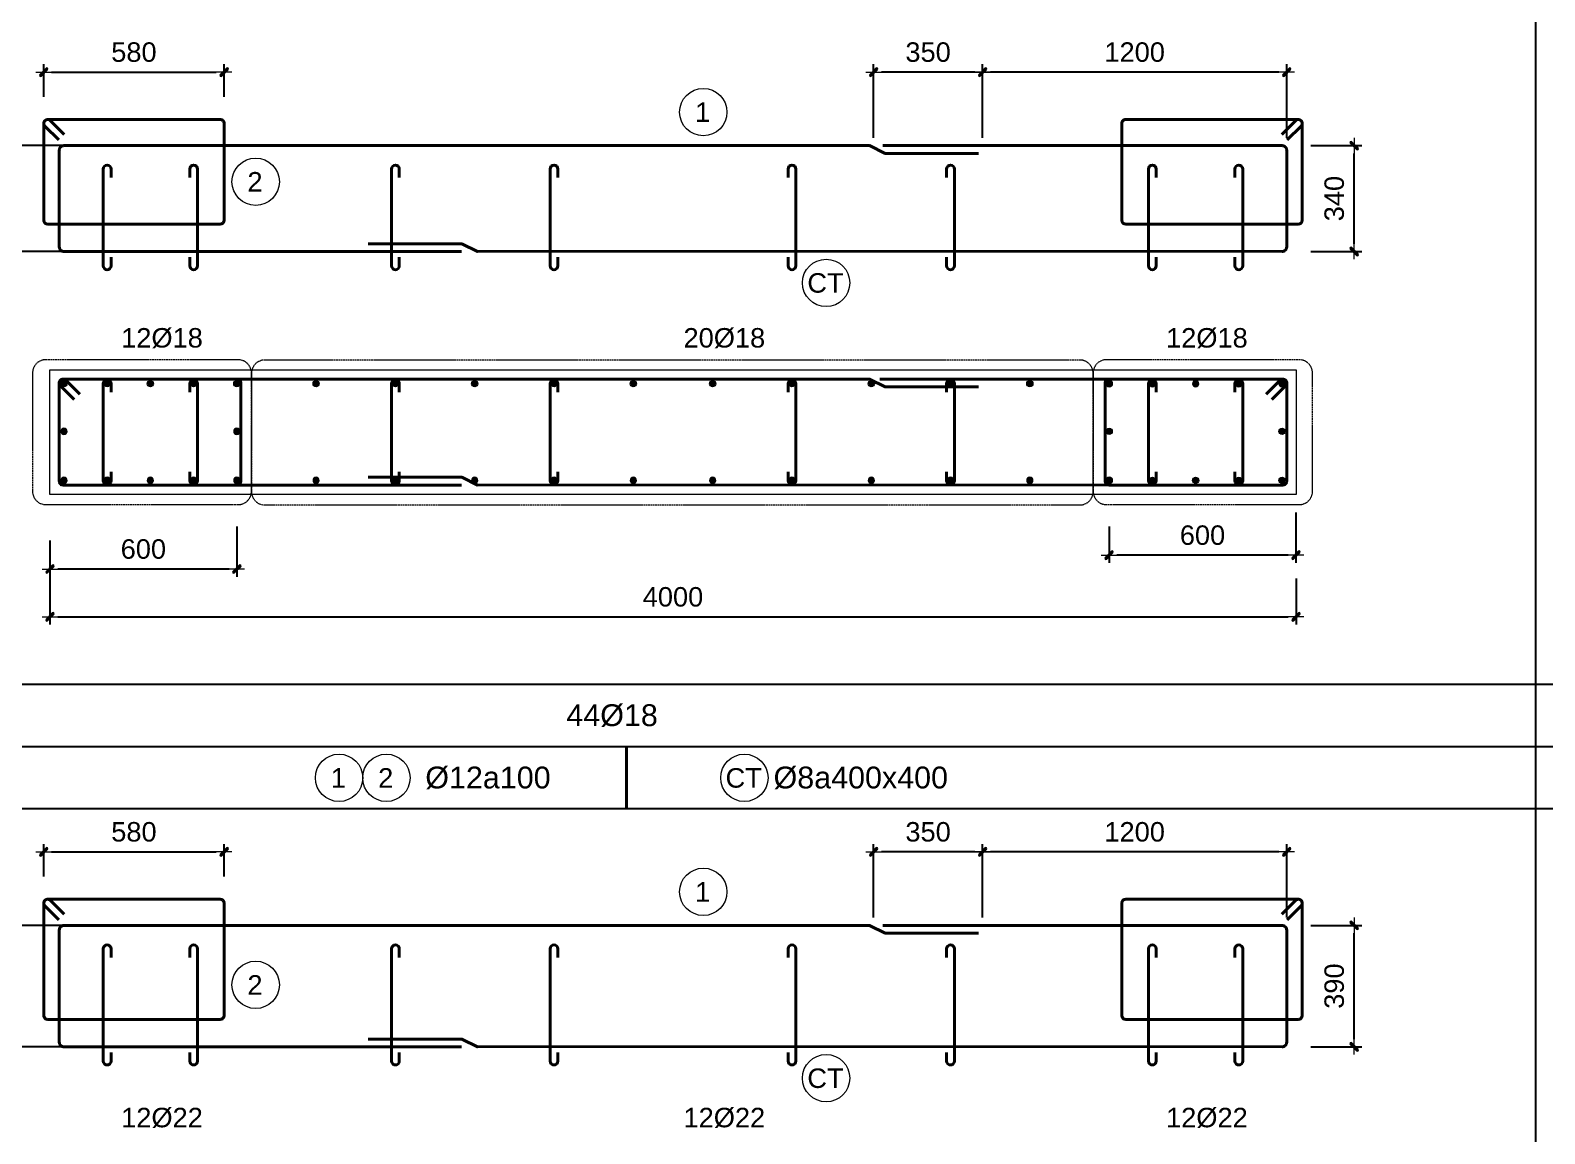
# Model space of a CAD drawing. Header units: millimetres. Extents: x -146909 to 4830753, y -683702 to -336947.
# Drawn here: x 4751548 to 4756409, y -444782 to -441240 of the extents above; entities that cross this region are included whole.
import ezdxf
from ezdxf.enums import TextEntityAlignment as Align

# ---------------------------------------------------------------- set-up
doc = ezdxf.new("R2010")
doc.units = ezdxf.units.MM
doc.header["$MEASUREMENT"] = 0
doc.linetypes.add('HIDDEN', pattern=[0.375, 0.25, -0.125])
doc.layers.get('0').update_dxf_attribs({"lineweight": 9})
doc.layers.get('Defpoints').update_dxf_attribs({"color": 10, "lineweight": 0})
for name, color, linetype, lineweight in [("'S_General_Cont_1 Thin", 1, 'Continuous', 18), ("'S_General_Text_3_Member name", 3, 'Continuous', 35), ('CDAI', 3, 'Continuous', 40), ('chunho.q', 1, 'Continuous', 13), ('CTHEP', 4, 'Continuous', 50), ('DBAO', 2, 'Continuous', 13), ('DMo', 9, 'HIDDEN', 9), ('KTH', 154, 'Continuous', 9), ('STICK', 1, 'Continuous', 9)]:
    doc.layers.add(name, color=color, linetype=linetype, lineweight=lineweight)
for name, color, linetype in [('DM', 1, 'Continuous'), ('TBL', 1, 'Continuous'), ('TX', 214, 'Continuous')]:
    doc.layers.add(name, color=color, linetype=linetype)
doc.styles.add('arial', font='arial.ttf', dxfattribs={"width": 0.85})
doc.styles.add('TTP-HelCon', font='arial.ttf')
doc.dimstyles.new('TTP-25', dxfattribs={"dimscale": 25, "dimtxt": 2.5, "dimasz": 1, "dimexe": 1, "dimexo": 1, "dimgap": 0.09, "dimtad": 0, "dimdec": 4, "dimrnd": 10, "dimzin": 9, "dimdsep": 46, "dimtxsty": 'TTP-HelCon', "dimblk": 'Stick', "dimcen": 0.09, "dimdle": 1.5, "dimclrd": 256, "dimclre": 256, "dimclrt": 1, "dimadec": 0, "dimazin": 0, "dimtfac": 1, "dimtdec": 4, "dimtmove": 0, "dimatfit": 3, "dimldrblk": 'ARCHTICK', "dimfxl": 1, "dimtvp": 1, "dimtolj": 1, "dimtzin": 0, "dimarcsym": 0})

# ---------------------------------------------------------------- blocks, each defined once
blk = doc.blocks.new('Stick')
at = {"layer": 'STICK'}
h = blk.add_hatch(color=256, dxfattribs=at)
edge = h.paths.add_edge_path()
edge.add_line((0.3, 0.5), (-0.5, -0.3))
edge.add_arc((-0.4, -0.4), 0.141, 135, 315)
edge.add_line((-0.3, -0.5), (0.5, 0.3))
edge.add_arc((0.4, 0.4), 0.141, 315, 495)
blk.add_line((1, 0), (-1, 0), dxfattribs=at)
blk.add_lwpolyline([(0.3, 0.5), (-0.5, -0.3, 1), (-0.3, -0.5), (0.5, 0.3, 1), (0.3, 0.5, 1)], format="xyb", dxfattribs=at)
blk = doc.blocks.new('*D1584')
at = {"layer": 'Defpoints', "color": 0, "transparency": 16777216}
for p in [(4755633.3, -444112.8), (4755797.4, -444112.8), (4755633.3, -444502.8)]:
    blk.add_point(p, dxfattribs=at)
at = {"layer": 'KTH', "lineweight": -2, "transparency": 16777216}
for p, q in [((4755658.3, -444112.8), (4755822.4, -444112.8)), ((4755797.4, -444477.8), (4755797.4, -444137.8)), ((4755658.3, -444502.8), (4755822.4, -444502.8))]:
    blk.add_line(p, q, dxfattribs=at)
at = {"layer": 'KTH', "lineweight": -2, "transparency": 16777216, "xscale": 25, "yscale": 25, "zscale": 25}
for p, rotation in [((4755797.4, -444112.8), 90), ((4755797.4, -444502.8), 270)]:
    blk.add_blockref('Stick', p, dxfattribs=dict(at, rotation=rotation))
at = {"layer": 'KTH', "color": 1, "transparency": 16777216, "insert": (4755733.5, -444307.8), "char_height": 62.5, "attachment_point": 5, "rotation": 90, "style": 'TTP-HelCon'}
blk.add_mtext('\\A1;390', dxfattribs=at)
blk = doc.blocks.new('_ArchTick')
at = {"color": 0, "linetype": 'ByBlock', "const_width": 0.15}
blk.add_lwpolyline([(-0.5, -0.5), (0.5, 0.5)], dxfattribs=at)
blk = doc.blocks.new('*D1585')
at = {"layer": 'Defpoints', "color": 0, "transparency": 16777216}
for p in [(4751497.2, -444112.8), (4751680.7, -444112.8), (4751680.7, -444502.8)]:
    blk.add_point(p, dxfattribs=at)
at = {"layer": 'KTH', "lineweight": -2, "transparency": 16777216}
for p, q in [((4751655.7, -444112.8), (4751472.2, -444112.8)), ((4751497.2, -444477.8), (4751497.2, -444137.8)), ((4751655.7, -444502.8), (4751472.2, -444502.8))]:
    blk.add_line(p, q, dxfattribs=at)
at = {"layer": 'KTH', "lineweight": -2, "transparency": 16777216, "xscale": 25, "yscale": 25, "zscale": 25}
for p, rotation in [((4751497.2, -444112.8), 90), ((4751497.2, -444502.8), 270)]:
    blk.add_blockref('Stick', p, dxfattribs=dict(at, rotation=rotation))
at = {"layer": 'KTH', "color": 1, "transparency": 16777216, "insert": (4751433.3, -444307.8), "char_height": 62.5, "attachment_point": 5, "rotation": 90, "style": 'TTP-HelCon'}
blk.add_mtext('\\A1;390', dxfattribs=at)
blk = doc.blocks.new('*D1589')
at = {"layer": 'Defpoints', "color": 0, "transparency": 16777216}
for p in [(4754254.6, -443876.8), (4754254.6, -444112.8), (4754604.6, -444112.8)]:
    blk.add_point(p, dxfattribs=at)
at = {"layer": 'KTH', "lineweight": -2, "transparency": 16777216}
for p, q in [((4754254.6, -444087.8), (4754254.6, -443851.8)), ((4754604.6, -444087.8), (4754604.6, -443851.8)), ((4754579.6, -443876.8), (4754279.6, -443876.8))]:
    blk.add_line(p, q, dxfattribs=at)
at = {"layer": 'KTH', "lineweight": -2, "transparency": 16777216, "xscale": 25, "yscale": 25, "zscale": 25, "rotation": 180}
blk.add_blockref('Stick', (4754254.6, -443876.8), dxfattribs=at)
at = {"layer": 'KTH', "lineweight": -2, "transparency": 16777216, "xscale": 25, "yscale": 25, "zscale": 25}
blk.add_blockref('Stick', (4754604.6, -443876.8), dxfattribs=at)
at = {"layer": 'KTH', "color": 1, "transparency": 16777216, "insert": (4754429.6, -443813), "char_height": 62.5, "attachment_point": 5, "style": 'TTP-HelCon'}
blk.add_mtext('\\A1;350', dxfattribs=at)
blk = doc.blocks.new('*D1590')
at = {"layer": 'Defpoints', "color": 0, "transparency": 16777216}
for p in [(4754604.6, -443876.8), (4754604.6, -444112.8), (4755580.7, -444112.8)]:
    blk.add_point(p, dxfattribs=at)
at = {"layer": 'KTH', "lineweight": -2, "transparency": 16777216}
for p, q in [((4754604.6, -444087.8), (4754604.6, -443851.8)), ((4755580.7, -444087.8), (4755580.7, -443851.8)), ((4755555.7, -443876.8), (4754629.6, -443876.8))]:
    blk.add_line(p, q, dxfattribs=at)
at = {"layer": 'KTH', "lineweight": -2, "transparency": 16777216, "xscale": 25, "yscale": 25, "zscale": 25, "rotation": 180}
blk.add_blockref('Stick', (4754604.6, -443876.8), dxfattribs=at)
at = {"layer": 'KTH', "lineweight": -2, "transparency": 16777216, "xscale": 25, "yscale": 25, "zscale": 25}
blk.add_blockref('Stick', (4755580.7, -443876.8), dxfattribs=at)
at = {"layer": 'KTH', "color": 1, "transparency": 16777216, "insert": (4755092.7, -443813), "char_height": 62.5, "attachment_point": 5, "style": 'TTP-HelCon'}
blk.add_mtext('\\A1;1200', dxfattribs=at)
blk = doc.blocks.new('*D1592')
at = {"layer": 'Defpoints', "color": 0, "transparency": 16777216}
for p in [(4752169.9, -443876.8), (4751590.9, -443981), (4752169.9, -443981)]:
    blk.add_point(p, dxfattribs=at)
at = {"layer": 'KTH', "lineweight": -2, "transparency": 16777216}
for p, q in [((4751590.9, -443956), (4751590.9, -443851.8)), ((4752169.9, -443956), (4752169.9, -443851.8)), ((4751615.9, -443876.8), (4752144.9, -443876.8))]:
    blk.add_line(p, q, dxfattribs=at)
at = {"layer": 'KTH', "lineweight": -2, "transparency": 16777216, "xscale": 25, "yscale": 25, "zscale": 25, "rotation": 180}
blk.add_blockref('Stick', (4751590.9, -443876.8), dxfattribs=at)
at = {"layer": 'KTH', "lineweight": -2, "transparency": 16777216, "xscale": 25, "yscale": 25, "zscale": 25}
blk.add_blockref('Stick', (4752169.9, -443876.8), dxfattribs=at)
at = {"layer": 'KTH', "color": 1, "transparency": 16777216, "insert": (4751880.4, -443813), "char_height": 62.5, "attachment_point": 5, "style": 'TTP-HelCon'}
blk.add_mtext('\\A1;580', dxfattribs=at)
blk = doc.blocks.new('sign of slab')
at = {"layer": "'S_General_Cont_1 Thin"}
blk.add_circle((-10, 0), 475, dxfattribs=at)
at = {"layer": "'S_General_Text_3_Member name", "style": 'arial'}
blk.add_attdef('S', text='', height=250, dxfattribs=at).set_placement((-23, -1), align=Align.MIDDLE_CENTER)
blk = doc.blocks.new('*D1575')
at = {"layer": 'Defpoints', "color": 0, "transparency": 16777216}
for p in [(4755633.3, -441610.1), (4755797.4, -441610.1), (4755633.3, -441950.1)]:
    blk.add_point(p, dxfattribs=at)
at = {"layer": 'KTH', "lineweight": -2, "transparency": 16777216}
for p, q in [((4755658.3, -441610.1), (4755822.4, -441610.1)), ((4755797.4, -441925.1), (4755797.4, -441635.1)), ((4755658.3, -441950.1), (4755822.4, -441950.1))]:
    blk.add_line(p, q, dxfattribs=at)
at = {"layer": 'KTH', "lineweight": -2, "transparency": 16777216, "xscale": 25, "yscale": 25, "zscale": 25}
for p, rotation in [((4755797.4, -441610.1), 90), ((4755797.4, -441950.1), 270)]:
    blk.add_blockref('Stick', p, dxfattribs=dict(at, rotation=rotation))
at = {"layer": 'KTH', "color": 1, "transparency": 16777216, "insert": (4755733.5, -441780.1), "char_height": 62.5, "attachment_point": 5, "rotation": 90, "style": 'TTP-HelCon'}
blk.add_mtext('\\A1;340', dxfattribs=at)
blk = doc.blocks.new('*D1576')
at = {"layer": 'Defpoints', "color": 0, "transparency": 16777216}
for p in [(4751497.2, -441610.1), (4751680.7, -441610.1), (4751680.7, -441950.1)]:
    blk.add_point(p, dxfattribs=at)
at = {"layer": 'KTH', "lineweight": -2, "transparency": 16777216}
for p, q in [((4751655.7, -441610.1), (4751472.2, -441610.1)), ((4751497.2, -441925.1), (4751497.2, -441635.1)), ((4751655.7, -441950.1), (4751472.2, -441950.1))]:
    blk.add_line(p, q, dxfattribs=at)
at = {"layer": 'KTH', "lineweight": -2, "transparency": 16777216, "xscale": 25, "yscale": 25, "zscale": 25}
for p, rotation in [((4751497.2, -441610.1), 90), ((4751497.2, -441950.1), 270)]:
    blk.add_blockref('Stick', p, dxfattribs=dict(at, rotation=rotation))
at = {"layer": 'KTH', "color": 1, "transparency": 16777216, "insert": (4751433.3, -441780.1), "char_height": 62.5, "attachment_point": 5, "rotation": 90, "style": 'TTP-HelCon'}
blk.add_mtext('\\A1;340', dxfattribs=at)
blk = doc.blocks.new('*D1577')
at = {"layer": 'Defpoints', "color": 0, "transparency": 16777216}
for p in [(4752210.7, -442807.3), (4751610.7, -442852.3), (4751610.7, -442969.1)]:
    blk.add_point(p, dxfattribs=at)
at = {"layer": 'KTH', "lineweight": -2, "transparency": 16777216}
for p, q in [((4752210.7, -442832.3), (4752210.7, -442994.1)), ((4751610.7, -442877.3), (4751610.7, -442994.1)), ((4752185.7, -442969.1), (4751635.7, -442969.1))]:
    blk.add_line(p, q, dxfattribs=at)
at = {"layer": 'KTH', "lineweight": -2, "transparency": 16777216, "xscale": 25, "yscale": 25, "zscale": 25, "rotation": 180}
blk.add_blockref('Stick', (4751610.7, -442969.1), dxfattribs=at)
at = {"layer": 'KTH', "lineweight": -2, "transparency": 16777216, "xscale": 25, "yscale": 25, "zscale": 25}
blk.add_blockref('Stick', (4752210.7, -442969.1), dxfattribs=at)
at = {"layer": 'KTH', "color": 1, "transparency": 16777216, "insert": (4751910.7, -442905.3), "char_height": 62.5, "attachment_point": 5, "style": 'TTP-HelCon'}
blk.add_mtext('\\A1;600', dxfattribs=at)
blk = doc.blocks.new('*D1578')
at = {"layer": 'Defpoints', "color": 0, "transparency": 16777216}
for p in [(4751610.7, -442916.3), (4755610.7, -442974.7), (4755610.7, -443122.6)]:
    blk.add_point(p, dxfattribs=at)
at = {"layer": 'KTH', "lineweight": -2, "transparency": 16777216}
for p, q in [((4751610.7, -442941.3), (4751610.7, -443147.6)), ((4755610.7, -442999.7), (4755610.7, -443147.6)), ((4751635.7, -443122.6), (4755585.7, -443122.6))]:
    blk.add_line(p, q, dxfattribs=at)
at = {"layer": 'KTH', "lineweight": -2, "transparency": 16777216, "xscale": 25, "yscale": 25, "zscale": 25, "rotation": 180}
blk.add_blockref('Stick', (4751610.7, -443122.6), dxfattribs=at)
at = {"layer": 'KTH', "lineweight": -2, "transparency": 16777216, "xscale": 25, "yscale": 25, "zscale": 25}
blk.add_blockref('Stick', (4755610.7, -443122.6), dxfattribs=at)
at = {"layer": 'KTH', "color": 1, "transparency": 16777216, "insert": (4753610.7, -443058.8), "char_height": 62.5, "attachment_point": 5, "style": 'TTP-HelCon'}
blk.add_mtext('\\A1;4000', dxfattribs=at)
blk = doc.blocks.new('*D1579')
at = {"layer": 'Defpoints', "color": 0, "transparency": 16777216}
for p in [(4755610.4, -442762.9), (4755010.4, -442807.9), (4755010.4, -442924.7)]:
    blk.add_point(p, dxfattribs=at)
at = {"layer": 'KTH', "lineweight": -2, "transparency": 16777216}
for p, q in [((4755610.4, -442787.9), (4755610.4, -442949.7)), ((4755010.4, -442832.9), (4755010.4, -442949.7)), ((4755585.4, -442924.7), (4755035.4, -442924.7))]:
    blk.add_line(p, q, dxfattribs=at)
at = {"layer": 'KTH', "lineweight": -2, "transparency": 16777216, "xscale": 25, "yscale": 25, "zscale": 25, "rotation": 180}
blk.add_blockref('Stick', (4755010.4, -442924.7), dxfattribs=at)
at = {"layer": 'KTH', "lineweight": -2, "transparency": 16777216, "xscale": 25, "yscale": 25, "zscale": 25}
blk.add_blockref('Stick', (4755610.4, -442924.7), dxfattribs=at)
at = {"layer": 'KTH', "color": 1, "transparency": 16777216, "insert": (4755310.4, -442860.8), "char_height": 62.5, "attachment_point": 5, "style": 'TTP-HelCon'}
blk.add_mtext('\\A1;600', dxfattribs=at)
blk = doc.blocks.new('*D1580')
at = {"layer": 'Defpoints', "color": 0, "transparency": 16777216}
for p in [(4754254.6, -441374.2), (4754254.6, -441610.1), (4754604.6, -441610.1)]:
    blk.add_point(p, dxfattribs=at)
at = {"layer": 'KTH', "lineweight": -2, "transparency": 16777216}
for p, q in [((4754254.6, -441585.1), (4754254.6, -441349.2)), ((4754579.6, -441374.2), (4754279.6, -441374.2)), ((4754604.6, -441585.1), (4754604.6, -441349.2))]:
    blk.add_line(p, q, dxfattribs=at)
at = {"layer": 'KTH', "lineweight": -2, "transparency": 16777216, "xscale": 25, "yscale": 25, "zscale": 25, "rotation": 180}
blk.add_blockref('Stick', (4754254.6, -441374.2), dxfattribs=at)
at = {"layer": 'KTH', "lineweight": -2, "transparency": 16777216, "xscale": 25, "yscale": 25, "zscale": 25}
blk.add_blockref('Stick', (4754604.6, -441374.2), dxfattribs=at)
at = {"layer": 'KTH', "color": 1, "transparency": 16777216, "insert": (4754429.6, -441310.3), "char_height": 62.5, "attachment_point": 5, "style": 'TTP-HelCon'}
blk.add_mtext('\\A1;350', dxfattribs=at)
blk = doc.blocks.new('*D1581')
at = {"layer": 'Defpoints', "color": 0, "transparency": 16777216}
for p in [(4754604.6, -441374.2), (4754604.6, -441610.1), (4755580.7, -441610.1)]:
    blk.add_point(p, dxfattribs=at)
at = {"layer": 'KTH', "lineweight": -2, "transparency": 16777216}
for p, q in [((4754604.6, -441585.1), (4754604.6, -441349.2)), ((4755555.7, -441374.2), (4754629.6, -441374.2)), ((4755580.7, -441585.1), (4755580.7, -441349.2))]:
    blk.add_line(p, q, dxfattribs=at)
at = {"layer": 'KTH', "lineweight": -2, "transparency": 16777216, "xscale": 25, "yscale": 25, "zscale": 25, "rotation": 180}
blk.add_blockref('Stick', (4754604.6, -441374.2), dxfattribs=at)
at = {"layer": 'KTH', "lineweight": -2, "transparency": 16777216, "xscale": 25, "yscale": 25, "zscale": 25}
blk.add_blockref('Stick', (4755580.7, -441374.2), dxfattribs=at)
at = {"layer": 'KTH', "color": 1, "transparency": 16777216, "insert": (4755092.7, -441310.3), "char_height": 62.5, "attachment_point": 5, "style": 'TTP-HelCon'}
blk.add_mtext('\\A1;1200', dxfattribs=at)
blk = doc.blocks.new('*U1502')
at = {"layer": 'CTHEP', "ltscale": 0.02, "const_width": 10}
blk.add_lwpolyline([(0, 5, -1), (0, -5, -1)], format="xyb", close=True, dxfattribs=at)
at = {"layer": 'Defpoints', "color": 1}
blk.add_circle((0, 0), 10, dxfattribs=at)
blk = doc.blocks.new('*U1503')
at = {"layer": 'CDAI', "color": 0, "linetype": 'ByBlock', "lineweight": -2, "transparency": 16777216}
for p in [(0, 0), (138.75, 0), (277.5, 0), (416.25, 0), (555, 0)]:
    blk.add_blockref('*U1502', p, dxfattribs=at)
blk = doc.blocks.new('*U1504')
at = {"layer": 'CTHEP', "ltscale": 0.02, "const_width": 10}
blk.add_lwpolyline([(0, 5, -1), (0, -5, -1)], format="xyb", close=True, dxfattribs=at)
at = {"layer": 'Defpoints', "color": 1}
blk.add_circle((0, 0), 10, dxfattribs=at)
blk = doc.blocks.new('*U1505')
at = {"layer": 'CDAI', "color": 0, "linetype": 'ByBlock', "lineweight": -2, "transparency": 16777216}
blk.add_blockref('*U1504', (0, 0), dxfattribs=at)
blk = doc.blocks.new('*U1498')
at = {"layer": 'CTHEP', "ltscale": 0.02, "const_width": 10}
blk.add_lwpolyline([(0, 5, -1), (0, -5, -1)], format="xyb", close=True, dxfattribs=at)
at = {"layer": 'Defpoints', "color": 1}
blk.add_circle((0, 0), 10, dxfattribs=at)
blk = doc.blocks.new('*U1501')
at = {"layer": 'CDAI', "color": 0, "linetype": 'ByBlock', "lineweight": -2, "transparency": 16777216}
blk.add_blockref('*U1498', (0, 0), dxfattribs=at)
blk = doc.blocks.new('*U1506')
at = {"layer": 'CTHEP', "ltscale": 0.02, "const_width": 10}
blk.add_lwpolyline([(0, 5, -1), (0, -5, -1)], format="xyb", close=True, dxfattribs=at)
at = {"layer": 'Defpoints', "color": 1}
blk.add_circle((0, 0), 10, dxfattribs=at)
blk = doc.blocks.new('*U1507')
at = {"layer": 'CDAI', "color": 0, "linetype": 'ByBlock', "lineweight": -2, "transparency": 16777216}
blk.add_blockref('*U1506', (0, 0), dxfattribs=at)
blk = doc.blocks.new('*U1508')
at = {"layer": 'CTHEP', "ltscale": 0.02, "const_width": 10}
blk.add_lwpolyline([(0, 5, -1), (0, -5, -1)], format="xyb", close=True, dxfattribs=at)
at = {"layer": 'Defpoints', "color": 1}
blk.add_circle((0, 0), 10, dxfattribs=at)
blk = doc.blocks.new('*U1509')
at = {"layer": 'CDAI', "color": 0, "linetype": 'ByBlock', "lineweight": -2, "transparency": 16777216}
for p in [(0, 0), (254.5, 0), (509.1, 0), (763.6, 0), (1018.2, 0), (1272.7, 0), (1527.3, 0), (1781.8, 0), (2036.4, 0), (2290.9, 0), (2545.5, 0), (2800, 0)]:
    blk.add_blockref('*U1508', p, dxfattribs=at)
blk = doc.blocks.new('*D1583')
at = {"layer": 'Defpoints', "color": 0, "transparency": 16777216}
for p in [(4752169.9, -441374.2), (4751590.9, -441478.3), (4752169.9, -441478.3)]:
    blk.add_point(p, dxfattribs=at)
at = {"layer": 'KTH', "lineweight": -2, "transparency": 16777216}
for p, q in [((4751590.9, -441453.3), (4751590.9, -441349.2)), ((4751615.9, -441374.2), (4752144.9, -441374.2)), ((4752169.9, -441453.3), (4752169.9, -441349.2))]:
    blk.add_line(p, q, dxfattribs=at)
at = {"layer": 'KTH', "lineweight": -2, "transparency": 16777216, "xscale": 25, "yscale": 25, "zscale": 25, "rotation": 180}
blk.add_blockref('Stick', (4751590.9, -441374.2), dxfattribs=at)
at = {"layer": 'KTH', "lineweight": -2, "transparency": 16777216, "xscale": 25, "yscale": 25, "zscale": 25}
blk.add_blockref('Stick', (4752169.9, -441374.2), dxfattribs=at)
at = {"layer": 'KTH', "color": 1, "transparency": 16777216, "insert": (4751880.4, -441310.3), "char_height": 62.5, "attachment_point": 5, "style": 'TTP-HelCon'}
blk.add_mtext('\\A1;580', dxfattribs=at)
blk = doc.blocks.new('*U1499')
at = {"layer": 'CTHEP', "ltscale": 0.02, "const_width": 10}
blk.add_lwpolyline([(0, 5, -1), (0, -5, -1)], format="xyb", close=True, dxfattribs=at)
at = {"layer": 'Defpoints', "color": 1}
blk.add_circle((0, 0), 10, dxfattribs=at)
blk = doc.blocks.new('*U1500')
at = {"layer": 'CDAI', "color": 0, "linetype": 'ByBlock', "lineweight": -2, "transparency": 16777216}
blk.add_blockref('*U1499', (0, 0), dxfattribs=at)
blk = doc.blocks.new('*U1519')
at = {"layer": 'CTHEP', "ltscale": 0.02, "const_width": 10}
blk.add_lwpolyline([(0, 5, -1), (0, -5, -1)], format="xyb", close=True, dxfattribs=at)
at = {"layer": 'Defpoints', "color": 1}
blk.add_circle((0, 0), 10, dxfattribs=at)
blk = doc.blocks.new('*U1520')
at = {"layer": 'CDAI', "color": 0, "linetype": 'ByBlock', "lineweight": -2, "transparency": 16777216}
for p in [(0, 0), (138.75, 0), (277.5, 0), (416.25, 0), (555, 0)]:
    blk.add_blockref('*U1519', p, dxfattribs=at)
blk = doc.blocks.new('*U1523')
at = {"layer": 'CTHEP', "ltscale": 0.02, "const_width": 10}
blk.add_lwpolyline([(0, 5, -1), (0, -5, -1)], format="xyb", close=True, dxfattribs=at)
at = {"layer": 'Defpoints', "color": 1}
blk.add_circle((0, 0), 10, dxfattribs=at)
blk = doc.blocks.new('*U1524')
at = {"layer": 'CDAI', "color": 0, "linetype": 'ByBlock', "lineweight": -2, "transparency": 16777216}
for p in [(0, 0), (138.75, 0), (277.5, 0), (416.25, 0), (555, 0)]:
    blk.add_blockref('*U1523', p, dxfattribs=at)
blk = doc.blocks.new('*U1521')
at = {"layer": 'CTHEP', "ltscale": 0.02, "const_width": 10}
blk.add_lwpolyline([(0, 5, -1), (0, -5, -1)], format="xyb", close=True, dxfattribs=at)
at = {"layer": 'Defpoints', "color": 1}
blk.add_circle((0, 0), 10, dxfattribs=at)
blk = doc.blocks.new('*U1522')
at = {"layer": 'CDAI', "color": 0, "linetype": 'ByBlock', "lineweight": -2, "transparency": 16777216}
for p in [(0, 0), (138.75, 0), (277.5, 0), (416.25, 0), (555, 0)]:
    blk.add_blockref('*U1521', p, dxfattribs=at)
blk = doc.blocks.new('*U1525')
at = {"layer": 'CTHEP', "ltscale": 0.02, "const_width": 10}
blk.add_lwpolyline([(0, 5, -1), (0, -5, -1)], format="xyb", close=True, dxfattribs=at)
at = {"layer": 'Defpoints', "color": 1}
blk.add_circle((0, 0), 10, dxfattribs=at)
blk = doc.blocks.new('*U1526')
at = {"layer": 'CDAI', "color": 0, "linetype": 'ByBlock', "lineweight": -2, "transparency": 16777216}
for p in [(0, 0), (254.5, 0), (509.1, 0), (763.6, 0), (1018.2, 0), (1272.7, 0), (1527.3, 0), (1781.8, 0), (2036.4, 0), (2290.9, 0), (2545.5, 0), (2800, 0)]:
    blk.add_blockref('*U1525', p, dxfattribs=at)

msp = doc.modelspace()

# ---------------------------------------------------------------- linework, layer by layer
at = {"layer": 'CDAI', "color": 214}
msp.add_line((4753461.67303, -443538.27783), (4753461.67303, -443738.27783), dxfattribs=at)
at = {"layer": 'CDAI'}
for points in [[(4751656.55041, -441574.39631), (4751612.23021, -441530.07611, 0.6681786379), (4751590.89137, -441538.91495), (4751590.89137, -441849.41495, 0.4142135624), (4751603.39137, -441861.91495), (4752157.39137, -441861.91495, 0.4142135624), (4752169.89137, -441849.41495), (4752169.89137, -441538.91495, 0.4142135624), (4752157.39137, -441526.41495), (4751603.39137, -441526.41495, 0.6681786379), (4751594.55254, -441547.75378), (4751638.87274, -441592.07398)], [(4755564.87905, -441574.39631), (4755609.19925, -441530.07611, -0.6681786379), (4755630.53808, -441538.91495), (4755630.53808, -441849.41495, -0.4142135624), (4755618.03808, -441861.91495), (4755064.03808, -441861.91495, -0.4142135624), (4755051.53808, -441849.41495), (4755051.53808, -441538.91495, -0.4142135624), (4755064.03808, -441526.41495), (4755618.03808, -441526.41495, -0.6681786379), (4755626.87692, -441547.75378), (4755582.55672, -441592.07398)], [(4751806.96473, -441712.84759), (4751806.96473, -441685.34759, 1), (4751781.96473, -441685.34759), (4751781.96473, -441995.84759, 1), (4751806.96473, -441995.84759), (4751806.96473, -441968.34759)], [(4752059.46473, -441712.84759), (4752059.46473, -441685.34759, -1), (4752084.46473, -441685.34759), (4752084.46473, -441995.84759, -1), (4752059.46473, -441995.84759), (4752059.46473, -441968.34759)], [(4752732.30564, -441712.84759), (4752732.30564, -441685.34759, 1), (4752707.30564, -441685.34759), (4752707.30564, -441995.84759, 1), (4752732.30564, -441995.84759), (4752732.30564, -441968.34759)], [(4753241.39654, -441712.84759), (4753241.39654, -441685.34759, 1), (4753216.39654, -441685.34759), (4753216.39654, -441995.84759, 1), (4753241.39654, -441995.84759), (4753241.39654, -441968.34759)], [(4753980.03291, -441712.84759), (4753980.03291, -441685.34759, -1), (4754005.03291, -441685.34759), (4754005.03291, -441995.84759, -1), (4753980.03291, -441995.84759), (4753980.03291, -441968.34759)], [(4754489.12382, -441712.84759), (4754489.12382, -441685.34759, -1), (4754514.12382, -441685.34759), (4754514.12382, -441995.84759, -1), (4754489.12382, -441995.84759), (4754489.12382, -441968.34759)], [(4755161.96473, -441712.84759), (4755161.96473, -441685.34759, 1), (4755136.96473, -441685.34759), (4755136.96473, -441995.84759, 1), (4755161.96473, -441995.84759), (4755161.96473, -441968.34759)], [(4755414.46473, -441712.84759), (4755414.46473, -441685.34759, -1), (4755439.46473, -441685.34759), (4755439.46473, -441995.84759, -1), (4755414.46473, -441995.84759), (4755414.46473, -441968.34759)], [(4751706.37376, -442407.44145), (4751662.05356, -442363.12125, 0.6681786379), (4751640.71473, -442371.96009), (4751640.71473, -442686.96009, 0.4142135624), (4751653.21473, -442699.46009), (4752211.08864, -442699.46009, 0.4142135624), (4752223.58864, -442686.96009), (4752223.58864, -442371.96009, 0.4142135624), (4752211.08864, -442359.46009), (4751653.21473, -442359.46009, 0.6681786379), (4751644.37589, -442380.79892), (4751688.69609, -442425.11912)], [(4751806.96473, -442401.96009), (4751806.96473, -442374.46009, 1), (4751781.96473, -442374.46009), (4751781.96473, -442684.96009, 1), (4751806.96473, -442684.96009), (4751806.96473, -442657.46009)], [(4752059.46473, -442401.96009), (4752059.46473, -442374.46009, -1), (4752084.46473, -442374.46009), (4752084.46473, -442684.96009, -1), (4752059.46473, -442684.96009), (4752059.46473, -442657.46009)], [(4752732.30564, -442401.96009), (4752732.30564, -442374.46009, 1), (4752707.30564, -442374.46009), (4752707.30564, -442684.96009, 1), (4752732.30564, -442684.96009), (4752732.30564, -442657.46009)], [(4753241.39654, -442401.96009), (4753241.39654, -442374.46009, 1), (4753216.39654, -442374.46009), (4753216.39654, -442684.96009, 1), (4753241.39654, -442684.96009), (4753241.39654, -442657.46009)], [(4753980.03291, -442401.96009), (4753980.03291, -442374.46009, -1), (4754005.03291, -442374.46009), (4754005.03291, -442684.96009, -1), (4753980.03291, -442684.96009), (4753980.03291, -442657.46009)], [(4754489.12382, -442401.96009), (4754489.12382, -442374.46009, -1), (4754514.12382, -442374.46009), (4754514.12382, -442684.96009, -1), (4754489.12382, -442684.96009), (4754489.12382, -442657.46009)], [(4755515.05569, -442407.44145), (4755559.37589, -442363.12125, -0.6681786379), (4755580.71473, -442371.96009), (4755580.71473, -442686.96009, -0.4142135624), (4755568.21473, -442699.46009), (4755010.34081, -442699.46009, -0.4142135624), (4754997.84081, -442686.96009), (4754997.84081, -442371.96009, -0.4142135624), (4755010.34081, -442359.46009), (4755568.21473, -442359.46009, -0.6681786379), (4755577.05356, -442380.79892), (4755532.73336, -442425.11912)], [(4755161.96473, -442401.96009), (4755161.96473, -442374.46009, 1), (4755136.96473, -442374.46009), (4755136.96473, -442684.96009, 1), (4755161.96473, -442684.96009), (4755161.96473, -442657.46009)], [(4755414.46473, -442401.96009), (4755414.46473, -442374.46009, -1), (4755439.46473, -442374.46009), (4755439.46473, -442684.96009, -1), (4755414.46473, -442684.96009), (4755414.46473, -442657.46009)], [(4751656.55041, -444077.07905), (4751612.23021, -444032.75885, 0.6681786379), (4751590.89137, -444041.59768), (4751590.89137, -444402.09768, 0.4142135624), (4751603.39137, -444414.59768), (4752157.39137, -444414.59768, 0.4142135624), (4752169.89137, -444402.09768), (4752169.89137, -444041.59768, 0.4142135624), (4752157.39137, -444029.09768), (4751603.39137, -444029.09768, 0.6681786379), (4751594.55254, -444050.43652), (4751638.87274, -444094.75672)], [(4755564.87905, -444077.07905), (4755609.19925, -444032.75885, -0.6681786379), (4755630.53808, -444041.59768), (4755630.53808, -444402.09768, -0.4142135624), (4755618.03808, -444414.59768), (4755064.03808, -444414.59768, -0.4142135624), (4755051.53808, -444402.09768), (4755051.53808, -444041.59768, -0.4142135624), (4755064.03808, -444029.09768), (4755618.03808, -444029.09768, -0.6681786379), (4755626.87692, -444050.43652), (4755582.55672, -444094.75672)], [(4751806.96473, -444215.53033), (4751806.96473, -444188.03033, 1), (4751781.96473, -444188.03033), (4751781.96473, -444548.53033, 1), (4751806.96473, -444548.53033), (4751806.96473, -444521.03033)], [(4752059.46473, -444215.53033), (4752059.46473, -444188.03033, -1), (4752084.46473, -444188.03033), (4752084.46473, -444548.53033, -1), (4752059.46473, -444548.53033), (4752059.46473, -444521.03033)], [(4752732.30564, -444215.53033), (4752732.30564, -444188.03033, 1), (4752707.30564, -444188.03033), (4752707.30564, -444548.53033, 1), (4752732.30564, -444548.53033), (4752732.30564, -444521.03033)], [(4753241.39654, -444215.53033), (4753241.39654, -444188.03033, 1), (4753216.39654, -444188.03033), (4753216.39654, -444548.53033, 1), (4753241.39654, -444548.53033), (4753241.39654, -444521.03033)], [(4753980.03291, -444215.53033), (4753980.03291, -444188.03033, -1), (4754005.03291, -444188.03033), (4754005.03291, -444548.53033, -1), (4753980.03291, -444548.53033), (4753980.03291, -444521.03033)], [(4754489.12382, -444215.53033), (4754489.12382, -444188.03033, -1), (4754514.12382, -444188.03033), (4754514.12382, -444548.53033, -1), (4754489.12382, -444548.53033), (4754489.12382, -444521.03033)], [(4755161.96473, -444215.53033), (4755161.96473, -444188.03033, 1), (4755136.96473, -444188.03033), (4755136.96473, -444548.53033, 1), (4755161.96473, -444548.53033), (4755161.96473, -444521.03033)], [(4755414.46473, -444215.53033), (4755414.46473, -444188.03033, -1), (4755439.46473, -444188.03033), (4755439.46473, -444548.53033, -1), (4755414.46473, -444548.53033), (4755414.46473, -444521.03033)]]:
    msp.add_lwpolyline(points, format="xyb", dxfattribs=at)
at = {"layer": 'CDAI', "ltscale": 0.02}
for points in [[(4754591.41382, -441635.11097), (4754291.67796, -441635.11097), (4754241.67796, -441610.11097), (4751655.71473, -441610.11097, 0.4142135624), (4751640.71473, -441625.11097), (4751640.71473, -441935.11097, 0.4142135624), (4751655.71473, -441950.11097), (4752932.26356, -441950.11097)], [(4755565.71473, -441950.11097, 0.4142135624), (4755580.71473, -441935.11097), (4755580.71473, -441625.11097, 0.4142135624), (4755565.71473, -441610.11097), (4754284.79401, -441610.11097)], [(4754591.41382, -442384.46009), (4754291.67796, -442384.46009), (4754241.67796, -442359.46009), (4751655.71473, -442359.46009, 0.4142135624), (4751640.71473, -442374.46009), (4751640.71473, -442684.46009, 0.4142135624), (4751655.71473, -442699.46009), (4752932.34481, -442699.46009)], [(4754591.41382, -444137.79371), (4754291.67796, -444137.79371), (4754241.67796, -444112.79371), (4751655.71473, -444112.79371, 0.4142135624), (4751640.71473, -444127.79371), (4751640.71473, -444487.79371, 0.4142135624), (4751655.71473, -444502.79371), (4752932.26356, -444502.79371)], [(4755565.71473, -444502.79371, 0.4142135624), (4755580.71473, -444487.79371), (4755580.71473, -444127.79371, 0.4142135624), (4755565.71473, -444112.79371), (4754284.79401, -444112.79371)]]:
    msp.add_lwpolyline(points, format="xyb", dxfattribs=at)
for points in [[(4755570.44319, -441949.3462), (4752983.37976, -441950.37956), (4752933.37976, -441925.37956), (4752632.60255, -441925.37956)], [(4754274.47966, -442359.46009), (4755565.71473, -442359.46009)], [(4755570.44319, -442698.69532), (4752983.37976, -442699.72868), (4752933.37976, -442674.72868), (4752632.60255, -442674.72868)], [(4755570.44319, -444502.02893), (4752983.37976, -444503.0623), (4752933.37976, -444478.0623), (4752632.60255, -444478.0623)]]:
    msp.add_lwpolyline(points, dxfattribs=at)
at = {"layer": 'DBAO'}
msp.add_lwpolyline([(4752040.71473, -442730.00024), (4751610.71473, -442729.46009), (4751610.71473, -442329.46009), (4755610.71473, -442329.46009), (4755610.71473, -442729.44713), (4752040.72337, -442730.00024)], dxfattribs=at)
at = {"layer": 'DMo', "color": 6, "ltscale": 10}
msp.add_lwpolyline([(4752214.66845, -442297.17896), (4751597.87444, -442297.17896, 0.4142135624), (4751554.93477, -442340.11863), (4751554.93477, -442719.51526, 0.4142135624), (4751597.87444, -442762.45492), (4752214.66845, -442762.45492, 0.4142135624), (4752257.60812, -442719.51526), (4752257.60812, -442340.11863, 0.4142135624)], format="xyb", close=True, dxfattribs=at)
for points in [[(4754959.48237, -442341.16383, 0.4142135624), (4754916.54271, -442298.22416), (4752300.54778, -442298.22416, 0.4142135624), (4752257.60812, -442341.16383)], [(4755620.64785, -442297.17896), (4755002.42204, -442297.17896, 0.4142135624), (4754959.48237, -442340.11863), (4754959.48237, -442719.51526, 0.4142135624), (4755002.42204, -442762.45492), (4755620.64785, -442762.45492, 0.4142135624), (4755663.58752, -442719.51526), (4755663.58752, -442340.11863, 0.4142135624), (4755620.64785, -442297.17896)], [(4752257.60812, -442340.11863), (4752257.60812, -442720.56046, 0.4142135624), (4752300.54778, -442763.50012), (4754916.54271, -442763.50012, 0.4142135624), (4754959.48237, -442720.56046), (4754959.48237, -442340.11863)]]:
    msp.add_lwpolyline(points, format="xyb", dxfattribs=at)
at = {"layer": 'TBL'}
for p, q in [((4756379.70233, -436155.22961), (4756379.70233, -446655.96056)), ((4750733.95732, -443338.27783), (4761242.52726, -443338.27783)), ((4749733.95732, -443738.27783), (4761242.52726, -443738.27783))]:
    msp.add_line(p, q, dxfattribs=at)
at = {"layer": 'TBL', "color": 8}
msp.add_line((4750733.95732, -443538.27783), (4761242.52726, -443538.27783), dxfattribs=at)

# ---------------------------------------------------------------- block references
ref = msp.add_blockref('sign of slab', (4753709.56291, -441502.57835), dxfattribs=dict(xscale=0.16, yscale=0.16, zscale=0.16))
ref.add_attrib('S', '1', dxfattribs={"layer": 'DM', "height": 62.5, "style": 'arial'}).set_placement((4753705.8089, -441502.73524), align=Align.MIDDLE_CENTER)
ref = msp.add_blockref('sign of slab', (4752272.78106, -441726.067), dxfattribs=dict(xscale=0.16, yscale=0.16, zscale=0.16))
ref.add_attrib('S', '2', dxfattribs={"layer": 'DM', "height": 62.5, "style": 'arial'}).set_placement((4752269.02705, -441726.22389), align=Align.MIDDLE_CENTER)
ref = msp.add_blockref('sign of slab', (4754103.92034, -442050.63283), dxfattribs=dict(xscale=0.16, yscale=0.16, zscale=0.16))
ref.add_attrib('S', 'CT', dxfattribs={"layer": 'DM', "height": 62.5, "style": 'arial'}).set_placement((4754100.16632, -442050.78972), align=Align.MIDDLE_CENTER)
ref = msp.add_blockref('sign of slab', (4752540.3742, -443639.37393), dxfattribs=dict(xscale=0.16, yscale=0.16, zscale=0.16))
ref.add_attrib('S', '1', dxfattribs={"layer": 'DM', "height": 62.5, "style": 'arial'}).set_placement((4752536.62019, -443639.53082), align=Align.MIDDLE_CENTER)
ref = msp.add_blockref('sign of slab', (4752692.33979, -443639.37393), dxfattribs=dict(xscale=0.16, yscale=0.16, zscale=0.16))
ref.add_attrib('S', '2', dxfattribs={"layer": 'DM', "height": 62.5, "style": 'arial'}).set_placement((4752688.58577, -443639.53082), align=Align.MIDDLE_CENTER)
ref = msp.add_blockref('sign of slab', (4753841.43515, -443639.37393), dxfattribs=dict(xscale=0.16, yscale=0.16, zscale=0.16))
ref.add_attrib('S', 'CT', dxfattribs={"layer": 'DM', "height": 62.5, "style": 'arial'}).set_placement((4753837.68113, -443639.53082), align=Align.MIDDLE_CENTER)
ref = msp.add_blockref('sign of slab', (4753709.56291, -444005.26108), dxfattribs=dict(xscale=0.16, yscale=0.16, zscale=0.16))
ref.add_attrib('S', '1', dxfattribs={"layer": 'DM', "height": 62.5, "style": 'arial'}).set_placement((4753705.8089, -444005.41798), align=Align.MIDDLE_CENTER)
ref = msp.add_blockref('sign of slab', (4752272.78106, -444303.74974), dxfattribs=dict(xscale=0.16, yscale=0.16, zscale=0.16))
ref.add_attrib('S', '2', dxfattribs={"layer": 'DM', "height": 62.5, "style": 'arial'}).set_placement((4752269.02705, -444303.90663), align=Align.MIDDLE_CENTER)
ref = msp.add_blockref('sign of slab', (4754103.92034, -444603.31556), dxfattribs=dict(xscale=0.16, yscale=0.16, zscale=0.16))
ref.add_attrib('S', 'CT', dxfattribs={"layer": 'DM', "height": 62.5, "style": 'arial'}).set_placement((4754100.16632, -444603.47245), align=Align.MIDDLE_CENTER)
at = {"layer": 'CDAI', "color": 214}
for name, p in [('*U1503', (4751655.71473, -442374.46009)), ('*U1509', (4752210.71473, -442374.46009))]:
    msp.add_blockref(name, p, dxfattribs=at)
at = {"layer": 'CDAI', "color": 214, "xscale": -1}
msp.add_blockref('*U1524', (4755565.71473, -442374.46009), dxfattribs=at)
at = {"layer": 'CDAI', "color": 214, "xscale": -1, "rotation": 180}
for name, p in [('*U1505', (4751655.71473, -442527.21009)), ('*U1501', (4752210.71473, -442527.21009)), ('*U1520', (4751655.71473, -442684.46009)), ('*U1526', (4752210.71473, -442684.46009))]:
    msp.add_blockref(name, p, dxfattribs=at)
at = {"layer": 'CDAI', "color": 214, "rotation": 180}
for name, p in [('*U1500', (4755010.71473, -442527.21009)), ('*U1507', (4755565.71473, -442527.21009)), ('*U1522', (4755565.71473, -442684.46009))]:
    msp.add_blockref(name, p, dxfattribs=at)

# ---------------------------------------------------------------- texts
at = {"layer": 'chunho.q', "color": 1, "style": 'arial'}
for s, p in [('12%%C18', (4751839.45869, -442258.29458)), ('20%%C18', (4753644.58069, -442258.29458)), ('12%%C18', (4755193.49619, -442258.29458)), ('12%%C22', (4751839.45869, -444760.97731)), ('12%%C22', (4753644.58069, -444760.97731)), ('12%%C22', (4755193.49619, -444760.97731))]:
    msp.add_text(s, height=62.5, dxfattribs=at).set_placement(p)
at = {"layer": 'TX', "color": 2, "style": 'arial'}
for s, p in [('44%%C18', (4753415.27205, -443438.27783)), ('%%C12a100', (4753016.85101, -443638.27783)), ('%%C8a400x400', (4754213.56003, -443638.27783))]:
    msp.add_text(s, height=70, dxfattribs=at).set_placement(p, align=Align.MIDDLE_CENTER)

# ---------------------------------------------------------------- dimensions: what is measured, and where the dimension line sits
at = {"layer": 'KTH'}
for base, p1, p2, picture, middle in [((4752169.89137, -441374.16565), (4751590.89137, -441478.34359), (4752169.89137, -441478.34359), '*D1583', (4751880.39137, -441310.34403)), ((4752169.89137, -443876.84839), (4751590.89137, -443981.02633), (4752169.89137, -443981.02633), '*D1592', (4751880.39137, -443813.02676))]:
    dim = msp.add_linear_dim(base=base, p1=p1, p2=p2, dimstyle='TTP-25', dxfattribs=at)
    dim.commit()
    dim.dimension.update_dxf_attribs({"geometry": picture, "text_midpoint": middle})
for base, p1, p2, angle, picture, middle in [((4754254.60752, -441374.16565), (4754604.60752, -441610.11097), (4754254.60752, -441610.11097), 180, '*D1580', (4754429.60752, -441310.30139)), ((4751497.19117, -441610.11097), (4751680.71473, -441950.11097), (4751680.71473, -441610.11097), 90, '*D1576', (4751433.32691, -441780.11097)), ((4755797.37929, -441610.11097), (4755633.25448, -441950.11097), (4755633.25448, -441610.11097), 90, '*D1575', (4755733.51503, -441780.11097)), ((4755010.415, -442924.66254), (4755610.415, -442762.85229), (4755010.415, -442807.85229), 180, '*D1579', (4755310.415, -442860.84091)), ((4751610.71473, -442969.12299), (4752210.71473, -442807.31274), (4751610.71473, -442852.31274), 180, '*D1577', (4751910.71473, -442905.30137)), ((4754254.60752, -443876.84839), (4754604.60752, -444112.79371), (4754254.60752, -444112.79371), 180, '*D1589', (4754429.60752, -443812.98413)), ((4751497.19117, -444112.79371), (4751680.71473, -444502.79371), (4751680.71473, -444112.79371), 90, '*D1585', (4751433.32691, -444307.79371)), ((4755797.37929, -444112.79371), (4755633.25448, -444502.79371), (4755633.25448, -444112.79371), 90, '*D1584', (4755733.51503, -444307.79371))]:
    dim = msp.add_linear_dim(base=base, p1=p1, p2=p2, angle=angle, dimstyle='TTP-25', dxfattribs=at)
    dim.commit()
    dim.dimension.update_dxf_attribs({"geometry": picture, "text_midpoint": middle})
for base, p1, p2, picture, middle in [((4754604.60752, -441374.16565), (4755580.71473, -441610.11097), (4754604.60752, -441610.11097), '*D1581', (4755092.66112, -441310.34403)), ((4754604.60752, -443876.84839), (4755580.71473, -444112.79371), (4754604.60752, -444112.79371), '*D1590', (4755092.66112, -443813.02676))]:
    dim = msp.add_linear_dim(base=base, p1=p1, p2=p2, angle=180, text='1200', dimstyle='TTP-25', dxfattribs=at)
    dim.commit()
    dim.dimension.update_dxf_attribs({"geometry": picture, "text_midpoint": middle})
dim = msp.add_linear_dim(base=(4755610.71473, -443122.60622), p1=(4751610.71473, -442916.25738), p2=(4755610.71473, -442974.6625), dimstyle='TTP-25', override={"dimrnd": 0}, dxfattribs=at)
dim.commit()
dim.dimension.update_dxf_attribs({"geometry": '*D1578', "text_midpoint": (4753610.71473, -443058.7846)})

doc.saveas('drawing.dxf')
